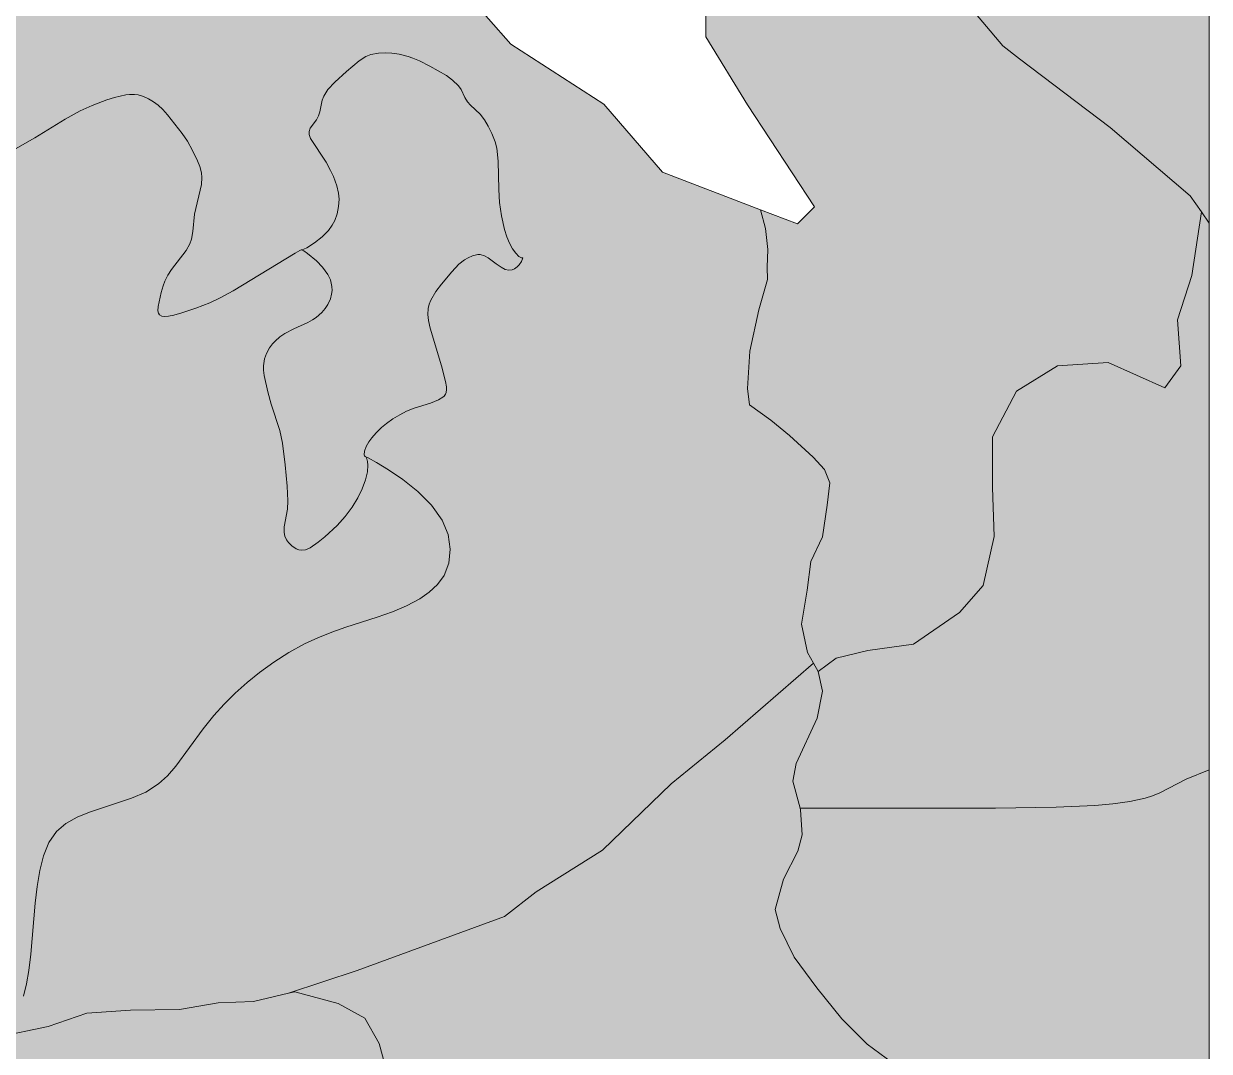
# Model space of a CAD drawing. Header units: metres. Extents: x 541853 to 549675, y 1832829 to 1845715.
# Drawn here: x 548806 to 549675, y 1833244 to 1833997 of the extents above; entities that cross this region are included whole.
import ezdxf

# ---------------------------------------------------------------- set-up
doc = ezdxf.new("R2010")
doc.units = ezdxf.units.M
doc.header["$MEASUREMENT"] = 0
doc.layers.add('1', color=7, linetype='Continuous', lineweight=0)

msp = doc.modelspace()

# ---------------------------------------------------------------- hatches: boundary and pattern name
at = {"layer": '1', "linetype": 'Continuous', "lineweight": 0}
for points in [[(549675.36, 1833851.085), (549669.66, 1833859.215), (549661.35, 1833871.065), (549602.64, 1833921.06), (549536.31, 1833971.625), (549523.92, 1833981.075), (549422.7, 1834101.09), (549395.7, 1834159.275), (549390.21, 1834171.095), (549388.08, 1834180.215), (549387.93, 1834180.77), (549415.29, 1834193.805), (549434.94, 1834196.97), (549460.86, 1834194.645), (549488.76, 1834191.495), (549503.79, 1834185.57), (549526.68, 1834165.755), (549545.79, 1834157.34), (549560.31, 1834156.215), (549556.77, 1834155.09), (549543.36, 1834156.635), (549526.17, 1834165.29), (549540.66, 1834148.76), (549549.75, 1834132.275), (549555.33, 1834118.76), (549567.36, 1834089.975), (549577.38, 1834077.105), (549591.6, 1834066.455), (549609.48, 1834055.865), (549624.27, 1834041.435), (549636.51, 1834035.09), (549652.71, 1834033.86), (549665.58, 1834029.405), (549675.24, 1834018.935), (549675.36, 1834018.545)], [(549388.47, 1833522.36), (549385.14, 1833528.36), (549380.76, 1833536.25), (549376.47, 1833557.055), (549380.61, 1833581.79), (549383.162, 1833603.005), (549391.65, 1833620.925), (549395.13, 1833644.265), (549397.02, 1833660.54), (549393.33, 1833670.44), (549384.99, 1833679.395), (549367.47, 1833695.415), (549353.94, 1833706.575), (549338.31, 1833717.915), (549336.84, 1833729.81), (549338.37, 1833757.11), (549344.97, 1833787.56), (549351.42, 1833809.715), (549351.18, 1833818.805), (549351.69, 1833831.675), (549350.01, 1833847.065), (549346.35, 1833860.895), (549373.47, 1833850.53), (549385.95, 1833862.875), (549336.78, 1833937.695), (549306.09, 1833987.555), (549306.39, 1834037.235), (549306.81, 1834099.335), (549348.27, 1834165.785), (549348.78, 1834166.61), (549359.7, 1834166.34), (549381.78, 1834176.09), (549388.08, 1834180.215), (549390.21, 1834171.095), (549395.7, 1834159.275), (549422.7, 1834101.09), (549523.92, 1833981.075), (549536.31, 1833971.625), (549602.64, 1833921.06), (549661.35, 1833871.065), (549669.66, 1833859.215), (549662.58, 1833812.565), (549652.14, 1833780.105), (549654.45, 1833746.475), (549642.87, 1833730.245), (549601.14, 1833748.8), (549564.03, 1833746.475), (549533.88, 1833727.935), (549516.48, 1833694.305), (549516.48, 1833657.195), (549517.65, 1833621.255), (549509.52, 1833585.315), (549492.12, 1833565.605), (549458.52, 1833542.415), (549424.89, 1833537.78), (549401.7, 1833531.975)], [(548773.44, 1833252.54), (548774.61, 1833252.93), (548781.06, 1833255.705), (548786.46, 1833258.54), (548794.92, 1833264.735), (548798.76, 1833269.085), (548802.84, 1833276.105), (548805.9, 1833284.265), (548808.15, 1833293.355), (548809.83, 1833303.105), (548811.3, 1833315.105), (548814.54, 1833352.485), (548815.92, 1833364.65), (548817.87, 1833376.29), (548820.66, 1833387.105), (548824.59, 1833396.765), (548830.08, 1833404.88), (548836.98, 1833410.79), (548845.2, 1833415.395), (548854.35, 1833419.13), (548885.01, 1833429.285), (548895.48, 1833433.875), (548904.96, 1833439.845), (548911.59, 1833445.875), (548917.62, 1833452.88), (548937.57, 1833480.12), (548945.37, 1833489.915), (548953.02, 1833498.345), (548961.21, 1833506.445), (548969.91, 1833514.2), (548979, 1833521.565), (548989.5, 1833529.215), (549000.45, 1833536.235), (549011.82, 1833542.475), (549021.81, 1833547.065), (549032.01, 1833551.115), (549042.33, 1833554.76), (549065.28, 1833562.17), (549076.35, 1833566.025), (549086.85, 1833570.345), (549096.48, 1833575.505), (549103.38, 1833580.485), (549109.41, 1833586.155), (549114.3, 1833592.68), (549117.84, 1833601.815), (549118.86, 1833612.015), (549117.24, 1833622.695), (549112.89, 1833633.24), (549105, 1833644.31), (549094.98, 1833654.315), (549084.12, 1833663.015), (549073.65, 1833670.215), (549064.71, 1833675.63), (549058.53, 1833678.975), (549056.31, 1833679.935), (549055.92, 1833680.31), (549055.74, 1833681.105), (549055.98, 1833683.88), (549057.18, 1833687.255), (549059.1, 1833690.615), (549061.29, 1833693.63), (549064.53, 1833697.395), (549068.4, 1833701.16), (549072.03, 1833704.175), (549076.74, 1833707.565), (549081.75, 1833710.565), (549086.79, 1833713.085), (549092.43, 1833715.425), (549104.37, 1833719.1), (549110.13, 1833721.44), (549113.25, 1833723.33), (549114.27, 1833724.275), (549115.29, 1833725.685), (549115.8, 1833726.885), (549116.1, 1833729.09), (549116.01, 1833731.085), (549115.35, 1833734.925), (549112.32, 1833746.385), (549104.04, 1833773.925), (549102.81, 1833779.685), (549102.39, 1833784.155), (549102.66, 1833788.505), (549103.35, 1833791.565), (549104.52, 1833794.49), (549108.18, 1833800.805), (549112.32, 1833806.325), (549119.88, 1833815.325), (549125.04, 1833820.965), (549129.18, 1833824.115), (549132, 1833825.645), (549135.24, 1833827.055), (549138.99, 1833827.94), (549140.82, 1833827.925), (549143.88, 1833827.145), (549146.73, 1833825.6), (549152.52, 1833821.115), (549156.12, 1833818.655), (549159.18, 1833817.08), (549161.76, 1833816.51), (549164.25, 1833816.855), (549165.84, 1833817.515), (549167.94, 1833818.97), (549169.41, 1833820.425), (549171.09, 1833822.975), (549172.05, 1833825.69), (549171.12, 1833825.585), (549169.2, 1833826.665), (549166.8, 1833829.095), (549164.49, 1833832.305), (549162.18, 1833836.445), (549160.26, 1833841.11), (549158.58, 1833846.375), (549156.39, 1833856.41), (549155.01, 1833866.28), (549154.47, 1833875.595), (549153.87, 1833896.535), (549152.91, 1833905.97), (549151.71, 1833910.545), (549149.28, 1833916.755), (549146.7, 1833922.245), (549144, 1833926.85), (549140.82, 1833930.87), (549133.71, 1833937.605), (549131.52, 1833940.02), (549129.54, 1833943.185), (549126.72, 1833948.915), (549124.77, 1833951.705), (549120.45, 1833955.89), (549115.98, 1833959.295), (549103.89, 1833966.225), (549096.24, 1833970.02), (549091.35, 1833972.075), (549087.96, 1833973.245), (549081.45, 1833974.835), (549076.08, 1833975.675), (549071.34, 1833976.005), (549066.12, 1833975.765), (549060.57, 1833974.595), (549056.94, 1833973.125), (549052.14, 1833970.17), (549042.66, 1833962.295), (549034.17, 1833954.42), (549029.16, 1833948.915), (549026.04, 1833944.145), (549024.93, 1833941.325), (549023.1, 1833932.715), (549022.17, 1833929.67), (549020.67, 1833926.745), (549016.2, 1833920.595), (549015.36, 1833918.27), (549015.39, 1833916.08), (549016.44, 1833913.215), (549027.72, 1833895.695), (549031.08, 1833889.755), (549033.3, 1833885.165), (549035.73, 1833878.4), (549036.93, 1833872.985), (549037.29, 1833868.665), (549036.93, 1833863.175), (549035.85, 1833857.94), (549034.14, 1833853.05), (549032.28, 1833849.51), (549029.49, 1833845.73), (549024.93, 1833841.11), (549019.32, 1833836.565), (549013.71, 1833832.98), (549011.49, 1833831.885), (549009.81, 1833831.375), (549009.57, 1833831.48), (549008.58, 1833831.09), (549005.01, 1833829.095), (548959.68, 1833801.495), (548950.08, 1833796.275), (548942.61, 1833792.585), (548932.38, 1833788.595), (548922.06, 1833785.265), (548916.18, 1833783.645), (548912.1, 1833782.88), (548909.28, 1833782.685), (548907.24, 1833782.94), (548905.59, 1833783.855), (548904.81, 1833785.055), (548904.45, 1833786.675), (548904.6, 1833790.005), (548906.79, 1833800.16), (548908.23, 1833805.125), (548909.52, 1833808.575), (548911.71, 1833812.91), (548914.41, 1833817.095), (548925.27, 1833831.045), (548927.91, 1833835.935), (548929.08, 1833839.175), (548930.07, 1833844.845), (548931.39, 1833857.52), (548936.31, 1833879.27), (548936.7, 1833884.505), (548936.43, 1833887.865), (548935.23, 1833892.575), (548933.52, 1833896.715), (548929.89, 1833904.215), (548926.14, 1833911.16), (548922.18, 1833916.815), (548911.47, 1833930.495), (548908.08, 1833934.35), (548904.57, 1833937.545), (548901.18, 1833940.095), (548897.58, 1833942.255), (548893.86, 1833943.98), (548889.9, 1833945.06), (548887.35, 1833945.375), (548883.69, 1833945.345), (548881.02, 1833945.045), (548872.65, 1833943.185), (548867.04, 1833941.355), (548856.27, 1833937.395), (548847.54, 1833933.51), (548836.38, 1833927.195), (548814.27, 1833913.56), (548796.72, 1833903.645), (548780.52, 1833895.14), (548760.87, 1833884.355), (548734.41, 1833871.065), (548727.03, 1833866.865), (548720.88, 1833862.44), (548715.45, 1833857.4), (548710.02, 1833850.86), (548695.98, 1833831.135), (548693.79, 1833828.39), (548691.99, 1833826.62), (548690.28, 1833825.375), (548687.16, 1833823.875), (548683.32, 1833822.855), (548679.72, 1833822.585), (548676.03, 1833822.96), (548671.41, 1833824.16), (548666.07, 1833826.47), (548647.56, 1833835.725), (548633.46, 1833840.945), (548627.58, 1833842.475), (548623.71, 1833842.955), (548620.17, 1833843.06), (548606.58, 1833842.205), (548599.89, 1833841.065), (548594.13, 1833839.145), (548591.52, 1833837.765), (548589.21, 1833836.115), (548585.94, 1833832.83), (548583.75, 1833829.455), (548582.19, 1833826.275), (548580.63, 1833822.315), (548579.79, 1833818.865), (548579.67, 1833816.585), (548580.03, 1833814.35), (548580.72, 1833812.565), (548583.27, 1833808.605), (548588.37, 1833802.74), (548591.25, 1833798.765), (548592.51, 1833795.885), (548592.93, 1833792.69), (548592.66, 1833790.17), (548592.15, 1833788.025), (548591.16, 1833785.385), (548589.6, 1833782.34), (548587.29, 1833778.95), (548584.53, 1833775.71), (548579.46, 1833770.835), (548574.75, 1833767.415), (548569.89, 1833764.64), (548561.67, 1833760.35), (548556.81, 1833758.58), (548553.36, 1833758.235), (548549.4, 1833759.12), (548546.13, 1833760.575), (548541.9, 1833763.59), (548538.81, 1833764.895), (548540.64, 1833770.76), (548540.76, 1833783.12), (548537.19, 1833794.775), (548530.95, 1833803.385), (548525.67, 1833808.995), (548515.98, 1833816.06), (548500.98, 1833819.195), (548486.07, 1833816.255), (548477.49, 1833817.89), (548476.8, 1833823.365), (548480.79, 1833834.075), (548486.91, 1833850.095), (548499.18, 1833879.375), (548509.95, 1833906.015), (548532.27, 1833946.245), (548540.4, 1833974.07), (548540.52, 1834003.995), (548543.76, 1834031.895), (548547.66, 1834045.035), (548561.22, 1834062.915), (548577.18, 1834077.3), (548589.36, 1834091.745), (548600.49, 1834091.415), (548605.11, 1834091.28), (548607.03, 1834089.915), (548614.65, 1834082.115), (548620.11, 1834077.315), (548631, 1834069.32), (548642.43, 1834061.37), (548652.51, 1834053.585), (548661.9, 1834044.93), (548666.04, 1834040.4), (548669.22, 1834036.515), (548673.18, 1834030.77), (548676.6, 1834024.71), (548679.78, 1834017.915), (548681.82, 1834012.26), (548683.08, 1834007.235), (548684.88, 1833996.93), (548687.4, 1833985.635), (548687.79, 1833980.94), (548687.76, 1833973.83), (548688.03, 1833972.165), (548688.54, 1833970.785), (548688.96, 1833970.2), (548690.85, 1833968.91), (548691.9, 1833968.55), (548694.69, 1833968.085), (548699.07, 1833967.935), (548701.47, 1833968.085), (548705.79, 1833968.985), (548707.98, 1833969.765), (548712.66, 1833972.285), (548716.11, 1833975.21), (548719.08, 1833978.885), (548722.05, 1833984.12), (548724.12, 1833989.37), (548726.16, 1833996.165), (548727.51, 1834002.075), (548728.08, 1834006.335), (548728.35, 1834010.595), (548728.17, 1834015.425), (548727.84, 1834017.795), (548726.61, 1834023.015), (548722.44, 1834035.39), (548721.21, 1834039.935), (548720.37, 1834044.495), (548720.13, 1834047.405), (548720.46, 1834053.795), (548721.39, 1834058.31), (548723.46, 1834064.43), (548726.34, 1834070.445), (548731.14, 1834078.575), (548755.38, 1834075.845), (548816.28, 1834071.795), (548851.53, 1834068.45), (548865, 1834063.95), (548875.11, 1834056.645), (548904.81, 1834045.77), (548913.39, 1834048.56), (548923.77, 1834057.905), (548928.78, 1834063.395), (548946.12, 1834082.37), (548958.57, 1834094.88), (548967.18, 1834101.105), (548979.12, 1834105.845), (548995.5, 1834108.56), (549026.01, 1834107.87), (549027.81, 1834107.825), (549060.18, 1834099.065), (549085.59, 1834094.235), (549106.92, 1834085.115), (549107.1, 1834085.025), (549101.88, 1834081.935), (549114.03, 1834038.405), (549130.53, 1834019.565), (549163.32, 1833982.215), (549231.3, 1833938.34), (549274.41, 1833888.375), (549346.35, 1833860.895), (549350.01, 1833847.065), (549351.69, 1833831.675), (549351.18, 1833818.805), (549351.42, 1833809.715), (549344.97, 1833787.56), (549338.37, 1833757.11), (549336.84, 1833729.81), (549338.31, 1833717.915), (549353.94, 1833706.575), (549367.47, 1833695.415), (549384.99, 1833679.395), (549393.33, 1833670.44), (549397.02, 1833660.54), (549395.13, 1833644.265), (549391.65, 1833620.925), (549383.162, 1833603.005), (549380.61, 1833581.79), (549376.47, 1833557.055), (549380.76, 1833536.25), (549385.14, 1833528.36), (549320.49, 1833472.215), (549280.89, 1833439.815), (549230.52, 1833391.2), (549181.92, 1833360.585), (549158.52, 1833342.585), (549050.55, 1833302.985), (549000.24, 1833286.425), (548974.56, 1833280.395), (548948.55, 1833279.195), (548920.32, 1833274.35), (548884.41, 1833274.035), (548852.37, 1833271.77), (548823.96, 1833261.87), (548786.25, 1833254.19)], [(549009.48, 1833611.22), (549007.83, 1833611.535), (549005.91, 1833612.315), (549002.67, 1833614.505), (549000.33, 1833616.755), (548998.86, 1833618.795), (548997.63, 1833621.45), (548996.91, 1833624.285), (548996.97, 1833628.425), (548999.43, 1833641.25), (548999.7, 1833647.325), (548999.22, 1833658.17), (548997.87, 1833673.785), (548995.71, 1833689.595), (548993.79, 1833699.045), (548987.61, 1833718.23), (548985.09, 1833727.335), (548982.39, 1833739.35), (548981.91, 1833743.145), (548981.85, 1833746.34), (548982.66, 1833751.515), (548984.1, 1833755.415), (548986.35, 1833759.555), (548988.57, 1833762.495), (548990.34, 1833764.415), (548993.97, 1833767.595), (548997.54, 1833769.995), (549004.23, 1833773.58), (549014.49, 1833778.185), (549017.82, 1833780.03), (549020.61, 1833781.965), (549024.54, 1833785.415), (549027.21, 1833788.505), (549029.13, 1833791.4), (549031.02, 1833795.57), (549031.83, 1833798.885), (549032.13, 1833801.675), (549032.01, 1833804.48), (549030.96, 1833809.355), (549029.01, 1833813.45), (549025.14, 1833818.7), (549020.64, 1833823.395), (549014.04, 1833828.87), (549011.46, 1833830.61), (549009.81, 1833831.375), (549011.49, 1833831.885), (549013.71, 1833832.98), (549019.32, 1833836.565), (549024.93, 1833841.11), (549029.49, 1833845.73), (549032.28, 1833849.51), (549034.14, 1833853.05), (549035.85, 1833857.94), (549036.93, 1833863.175), (549037.29, 1833868.665), (549036.93, 1833872.985), (549035.73, 1833878.4), (549033.3, 1833885.165), (549031.08, 1833889.755), (549027.72, 1833895.695), (549016.44, 1833913.215), (549015.39, 1833916.08), (549015.36, 1833918.27), (549016.2, 1833920.595), (549020.67, 1833926.745), (549022.17, 1833929.67), (549023.1, 1833932.715), (549024.93, 1833941.325), (549026.04, 1833944.145), (549029.16, 1833948.915), (549034.17, 1833954.42), (549042.66, 1833962.295), (549052.14, 1833970.17), (549056.94, 1833973.125), (549060.57, 1833974.595), (549066.12, 1833975.765), (549071.34, 1833976.005), (549076.08, 1833975.675), (549081.45, 1833974.835), (549087.96, 1833973.245), (549091.35, 1833972.075), (549096.24, 1833970.02), (549103.89, 1833966.225), (549115.98, 1833959.295), (549120.45, 1833955.89), (549124.77, 1833951.705), (549126.72, 1833948.915), (549129.54, 1833943.185), (549131.52, 1833940.02), (549133.71, 1833937.605), (549140.82, 1833930.87), (549144, 1833926.85), (549146.7, 1833922.245), (549149.28, 1833916.755), (549151.71, 1833910.545), (549152.91, 1833905.97), (549153.87, 1833896.535), (549154.47, 1833875.595), (549155.01, 1833866.28), (549156.39, 1833856.41), (549158.58, 1833846.375), (549160.26, 1833841.11), (549162.18, 1833836.445), (549164.49, 1833832.305), (549166.8, 1833829.095), (549169.2, 1833826.665), (549171.12, 1833825.585), (549172.05, 1833825.69), (549171.09, 1833822.975), (549169.41, 1833820.425), (549167.94, 1833818.97), (549165.84, 1833817.515), (549164.25, 1833816.855), (549161.76, 1833816.51), (549159.18, 1833817.08), (549156.12, 1833818.655), (549152.52, 1833821.115), (549146.73, 1833825.6), (549143.88, 1833827.145), (549140.82, 1833827.925), (549138.99, 1833827.94), (549135.24, 1833827.055), (549132, 1833825.645), (549129.18, 1833824.115), (549125.04, 1833820.965), (549119.88, 1833815.325), (549112.32, 1833806.325), (549108.18, 1833800.805), (549104.52, 1833794.49), (549103.35, 1833791.565), (549102.66, 1833788.505), (549102.39, 1833784.155), (549102.81, 1833779.685), (549104.04, 1833773.925), (549112.32, 1833746.385), (549115.35, 1833734.925), (549116.01, 1833731.085), (549116.1, 1833729.09), (549115.8, 1833726.885), (549115.29, 1833725.685), (549114.27, 1833724.275), (549113.25, 1833723.33), (549110.13, 1833721.44), (549104.37, 1833719.1), (549092.43, 1833715.425), (549086.79, 1833713.085), (549081.75, 1833710.565), (549076.74, 1833707.565), (549072.03, 1833704.175), (549068.4, 1833701.16), (549064.53, 1833697.395), (549061.29, 1833693.63), (549059.1, 1833690.615), (549057.18, 1833687.255), (549055.98, 1833683.88), (549055.74, 1833681.105), (549055.92, 1833680.31), (549056.31, 1833679.935), (549056.97, 1833679.65), (549057.69, 1833678.225), (549058.2, 1833676.185), (549058.44, 1833673.47), (549058.08, 1833668.595), (549056.64, 1833662.775), (549054.24, 1833656.325), (549050.94, 1833649.59), (549046.92, 1833642.885), (549041.88, 1833635.985), (549035.91, 1833629.43), (549026.91, 1833621.105), (549021.99, 1833617.01), (549016.11, 1833612.975), (549012.57, 1833611.505)], [(548598.75, 1833217.71), (548597.7, 1833218.385), (548585.73, 1833226.035), (548584.71, 1833227.445), (548569.95, 1833247.605), (548547.36, 1833275.07), (548531.28, 1833304.785), (548508.36, 1833338.385), (548480.4, 1833366.72), (548470.47, 1833404.265), (548473.26, 1833429.015), (548473.89, 1833430.365), (548490.27, 1833465.135), (548509.56, 1833497.865), (548525.94, 1833517.335), (548535.3, 1833535.62), (548537.37, 1833560.355), (548566.08, 1833630.495), (548573.91, 1833652.245), (548577.48, 1833666.105), (548575.65, 1833674.565), (548570.76, 1833682.05), (548562.63, 1833686.28), (548554.32, 1833686.34), (548541.24, 1833674.415), (548530.29, 1833668.895), (548530.26, 1833668.895), (548519.97, 1833666.72), (548513.55, 1833666.87), (548504.1, 1833671.445), (548499.39, 1833681.405), (548498.76, 1833690.075), (548501.85, 1833698.655), (548506.38, 1833703.725), (548512.38, 1833712.725), (548520.96, 1833725.475), (548530.92, 1833743.865), (548534.67, 1833752.955), (548537.37, 1833760.275), (548538.81, 1833764.895), (548541.9, 1833763.59), (548546.13, 1833760.575), (548549.4, 1833759.12), (548553.36, 1833758.235), (548556.81, 1833758.58), (548561.67, 1833760.35), (548569.89, 1833764.64), (548574.75, 1833767.415), (548579.46, 1833770.835), (548584.53, 1833775.71), (548587.29, 1833778.95), (548589.6, 1833782.34), (548591.16, 1833785.385), (548592.15, 1833788.025), (548592.66, 1833790.17), (548592.93, 1833792.69), (548592.51, 1833795.885), (548591.25, 1833798.765), (548588.37, 1833802.74), (548583.27, 1833808.605), (548580.72, 1833812.565), (548580.03, 1833814.35), (548579.67, 1833816.585), (548579.79, 1833818.865), (548580.63, 1833822.315), (548582.19, 1833826.275), (548583.75, 1833829.455), (548585.94, 1833832.83), (548589.21, 1833836.115), (548591.52, 1833837.765), (548594.13, 1833839.145), (548599.89, 1833841.065), (548606.58, 1833842.205), (548620.17, 1833843.06), (548623.71, 1833842.955), (548627.58, 1833842.475), (548633.46, 1833840.945), (548647.56, 1833835.725), (548666.07, 1833826.47), (548671.41, 1833824.16), (548676.03, 1833822.96), (548679.72, 1833822.585), (548683.32, 1833822.855), (548687.16, 1833823.875), (548690.28, 1833825.375), (548691.99, 1833826.62), (548693.79, 1833828.39), (548695.98, 1833831.135), (548710.02, 1833850.86), (548715.45, 1833857.4), (548720.88, 1833862.44), (548727.03, 1833866.865), (548734.41, 1833871.065), (548760.87, 1833884.355), (548780.52, 1833895.14), (548796.72, 1833903.645), (548814.27, 1833913.56), (548836.38, 1833927.195), (548847.54, 1833933.51), (548856.27, 1833937.395), (548867.04, 1833941.355), (548872.65, 1833943.185), (548881.02, 1833945.045), (548883.69, 1833945.345), (548887.35, 1833945.375), (548889.9, 1833945.06), (548893.86, 1833943.98), (548897.58, 1833942.255), (548901.18, 1833940.095), (548904.57, 1833937.545), (548908.08, 1833934.35), (548911.47, 1833930.495), (548922.18, 1833916.815), (548926.14, 1833911.16), (548929.89, 1833904.215), (548933.52, 1833896.715), (548935.23, 1833892.575), (548936.43, 1833887.865), (548936.7, 1833884.505), (548936.31, 1833879.27), (548931.39, 1833857.52), (548930.07, 1833844.845), (548929.08, 1833839.175), (548927.91, 1833835.935), (548925.27, 1833831.045), (548914.41, 1833817.095), (548911.71, 1833812.91), (548909.52, 1833808.575), (548908.23, 1833805.125), (548906.79, 1833800.16), (548904.6, 1833790.005), (548904.45, 1833786.675), (548904.81, 1833785.055), (548905.59, 1833783.855), (548907.24, 1833782.94), (548909.28, 1833782.685), (548912.1, 1833782.88), (548916.18, 1833783.645), (548922.06, 1833785.265), (548932.38, 1833788.595), (548942.61, 1833792.585), (548950.08, 1833796.275), (548959.68, 1833801.495), (549005.01, 1833829.095), (549008.58, 1833831.09), (549009.57, 1833831.48), (549009.81, 1833831.375), (549011.46, 1833830.61), (549014.04, 1833828.87), (549020.64, 1833823.395), (549025.14, 1833818.7), (549029.01, 1833813.45), (549030.96, 1833809.355), (549032.01, 1833804.48), (549032.13, 1833801.675), (549031.83, 1833798.885), (549031.02, 1833795.57), (549029.13, 1833791.4), (549027.21, 1833788.505), (549024.54, 1833785.415), (549020.61, 1833781.965), (549017.82, 1833780.03), (549014.49, 1833778.185), (549004.23, 1833773.58), (548997.54, 1833769.995), (548993.97, 1833767.595), (548990.34, 1833764.415), (548988.57, 1833762.495), (548986.35, 1833759.555), (548984.1, 1833755.415), (548982.66, 1833751.515), (548981.85, 1833746.34), (548981.91, 1833743.145), (548982.39, 1833739.35), (548985.09, 1833727.335), (548987.61, 1833718.23), (548993.79, 1833699.045), (548995.71, 1833689.595), (548997.87, 1833673.785), (548999.22, 1833658.17), (548999.7, 1833647.325), (548999.43, 1833641.25), (548996.97, 1833628.425), (548996.91, 1833624.285), (548997.63, 1833621.45), (548998.86, 1833618.795), (549000.33, 1833616.755), (549002.67, 1833614.505), (549005.91, 1833612.315), (549007.83, 1833611.535), (549009.48, 1833611.22), (549012.57, 1833611.505), (549016.11, 1833612.975), (549021.99, 1833617.01), (549026.91, 1833621.105), (549035.91, 1833629.43), (549041.88, 1833635.985), (549046.92, 1833642.885), (549050.94, 1833649.59), (549054.24, 1833656.325), (549056.64, 1833662.775), (549058.08, 1833668.595), (549058.44, 1833673.47), (549058.2, 1833676.185), (549057.69, 1833678.225), (549056.97, 1833679.65), (549058.53, 1833678.975), (549064.71, 1833675.63), (549073.65, 1833670.215), (549084.12, 1833663.015), (549094.98, 1833654.315), (549105, 1833644.31), (549112.89, 1833633.24), (549117.24, 1833622.695), (549118.86, 1833612.015), (549117.84, 1833601.815), (549114.3, 1833592.68), (549109.41, 1833586.155), (549103.38, 1833580.485), (549096.48, 1833575.505), (549086.85, 1833570.345), (549076.35, 1833566.025), (549065.28, 1833562.17), (549042.33, 1833554.76), (549032.01, 1833551.115), (549021.81, 1833547.065), (549011.82, 1833542.475), (549000.45, 1833536.235), (548989.5, 1833529.215), (548979, 1833521.565), (548969.91, 1833514.2), (548961.21, 1833506.445), (548953.02, 1833498.345), (548945.37, 1833489.915), (548937.57, 1833480.12), (548917.62, 1833452.88), (548911.59, 1833445.875), (548904.96, 1833439.845), (548895.48, 1833433.875), (548885.01, 1833429.285), (548854.35, 1833419.13), (548845.2, 1833415.395), (548836.98, 1833410.79), (548830.08, 1833404.88), (548824.59, 1833396.765), (548820.66, 1833387.105), (548817.87, 1833376.29), (548815.92, 1833364.65), (548814.54, 1833352.485), (548811.3, 1833315.105), (548809.83, 1833303.105), (548808.15, 1833293.355), (548805.9, 1833284.265), (548802.84, 1833276.105), (548798.76, 1833269.085), (548794.92, 1833264.735), (548786.46, 1833258.54), (548781.06, 1833255.705), (548774.61, 1833252.93), (548773.44, 1833252.54), (548786.25, 1833254.19), (548736.21, 1833247.74), (548700.24, 1833245.895), (548674.74, 1833249.03), (548658.69, 1833247.575), (548635.86, 1833229.395), (548615.94, 1833220.29), (548598.78, 1833217.71)], [(549375.3, 1833421.935), (549370.08, 1833441.885), (549372.45, 1833454.785), (549387.81, 1833488.025), (549391.74, 1833507.81), (549388.47, 1833522.36), (549401.7, 1833531.975), (549424.89, 1833537.78), (549458.52, 1833542.415), (549492.12, 1833565.605), (549509.52, 1833585.315), (549517.65, 1833621.255), (549516.48, 1833657.195), (549516.48, 1833694.305), (549533.88, 1833727.935), (549564.03, 1833746.475), (549601.14, 1833748.8), (549642.87, 1833730.245), (549654.45, 1833746.475), (549652.14, 1833780.105), (549662.58, 1833812.565), (549669.66, 1833859.215), (549675.36, 1833851.085), (549675.36, 1833450.045), (549658.5, 1833443.28), (549639.06, 1833433.365), (549633.63, 1833431.13), (549628.35, 1833429.45), (549617.04, 1833426.975), (549604.62, 1833425.25), (549591.36, 1833424.065), (549563.1, 1833422.745), (549518.55, 1833422.115)], [(549585.36, 1833228.42), (549558.21, 1833234.495), (549538.5, 1833234.915), (549515.01, 1833232.335), (549483.48, 1833229.56), (549459.39, 1833230.925), (549442.98, 1833235.335), (549424.41, 1833249.045), (549406.05, 1833267.54), (549387.63, 1833290.31), (549370.95, 1833312.765), (549360.75, 1833333.75), (549356.97, 1833347.655), (549363.06, 1833370.095), (549373.65, 1833390.435), (549376.92, 1833402.435), (549375.57, 1833420.87), (549375.3, 1833421.935), (549518.55, 1833422.115), (549563.1, 1833422.745), (549591.36, 1833424.065), (549604.62, 1833425.25), (549617.04, 1833426.975), (549628.35, 1833429.45), (549633.63, 1833431.13), (549639.06, 1833433.365), (549658.5, 1833443.28), (549675.36, 1833450.045), (549675.36, 1833231.465), (549650.85, 1833235.02), (549643.32, 1833234.135), (549639.36, 1833233.685), (549616.98, 1833229.305)]]:
    msp.add_hatch(color=53, dxfattribs=at).paths.add_polyline_path(points)
h = msp.add_hatch(dxfattribs=at)
h.set_pattern_fill('CROSS', color=9, scale=10, style=0)
h.paths.add_polyline_path([(549301.86, 1832966.22), (549237.39, 1832984.055), (549155.73, 1833011.835), (549126.33, 1833052.32), (549084.81, 1833144.405), (549077.73, 1833185.7), (549073.92, 1833222.345), (549066.81, 1833249.435), (549056.16, 1833268.08), (549036.57, 1833278.925), (549004.8, 1833287.49), (549000.24, 1833286.425), (549050.55, 1833302.985), (549158.52, 1833342.585), (549181.92, 1833360.585), (549230.52, 1833391.2), (549280.89, 1833439.815), (549320.49, 1833472.215), (549385.14, 1833528.36), (549388.47, 1833522.36), (549391.74, 1833507.81), (549387.81, 1833488.025), (549372.45, 1833454.785), (549370.08, 1833441.885), (549375.3, 1833421.935), (549375.57, 1833420.87), (549376.92, 1833402.435), (549373.65, 1833390.435), (549363.06, 1833370.095), (549356.97, 1833347.655), (549360.75, 1833333.75), (549370.95, 1833312.765), (549387.63, 1833290.31), (549406.05, 1833267.54), (549424.41, 1833249.045), (549442.98, 1833235.335), (549459.39, 1833230.925), (549483.48, 1833229.56), (549515.01, 1833232.335), (549538.5, 1833234.915), (549558.21, 1833234.495), (549585.36, 1833228.42), (549616.98, 1833229.305), (549639.36, 1833233.685), (549643.32, 1833234.135), (549639.33, 1833230.145), (549631.38, 1833222.675), (549613.11, 1833206.535), (549601.68, 1833196.965), (549590.04, 1833187.665), (549572.28, 1833174.33), (549542.31, 1833152.415), (549531.69, 1833144.9), (549512.22, 1833131.91), (549486.93, 1833116.265), (549465.9, 1833104.01), (549447.24, 1833094.05), (549437.49, 1833089.25), (549427.65, 1833084.675), (549394.08, 1833069.96), (549382.23, 1833064.32), (549371.91, 1833058.8), (549361.95, 1833052.77), (549350.94, 1833045.045), (549340.71, 1833036.555), (549333.69, 1833029.745), (549327.21, 1833022.515), (549321.33, 1833014.895), (549316.5, 1833007.575), (549312.27, 1832999.955), (549308.79, 1832992.395), (549305.91, 1832984.64), (549303.15, 1832974.29)])
h = msp.add_hatch(dxfattribs=at)
h.set_pattern_fill('CROSS', color=9, scale=10, style=0)
h.paths.add_polyline_path([(548535.96, 1832829.18), (548538.69, 1832840.895), (548539.35, 1832852.46), (548537.46, 1832863.485), (548533.41, 1832873.835), (548527.56, 1832883.255), (548520.06, 1832891.37), (548510.97, 1832897.745), (548501.01, 1832901.87), (548490.03, 1832904.615), (548478.39, 1832906.565), (548454.27, 1832909.925), (548442.36, 1832912.265), (548430.87, 1832915.685), (548419.41, 1832920.935), (548408.85, 1832927.61), (548399.37, 1832935.47), (548391.15, 1832944.335), (548384.55, 1832954.085), (548381.28, 1832961.825), (548390.25, 1832979.345), (548417.79, 1833018.825), (548421, 1833023.415), (548459.01, 1833063.555), (548494.77, 1833101.895), (548522.04, 1833129.72), (548529.15, 1833134.505), (548531.94, 1833135.855), (548545.26, 1833146.25), (548549.76, 1833152.07), (548553.27, 1833157.305), (548562.27, 1833176.655), (548577.81, 1833207.165), (548578.41, 1833208.29), (548582.16, 1833216.405), (548583.27, 1833220.335), (548584.11, 1833223.755), (548584.71, 1833227.445), (548585.73, 1833226.035), (548597.7, 1833218.385), (548598.75, 1833217.71), (548598.78, 1833217.71), (548615.94, 1833220.29), (548635.86, 1833229.395), (548658.69, 1833247.575), (548674.74, 1833249.03), (548700.24, 1833245.895), (548736.21, 1833247.74), (548786.25, 1833254.19), (548823.96, 1833261.87), (548852.37, 1833271.77), (548884.41, 1833274.035), (548920.32, 1833274.35), (548948.55, 1833279.195), (548974.56, 1833280.395), (549000.24, 1833286.425), (549004.8, 1833287.49), (549036.57, 1833278.925), (549056.16, 1833268.08), (549066.81, 1833249.435), (549073.92, 1833222.345), (549077.73, 1833185.7), (549084.81, 1833144.405), (549126.33, 1833052.32), (549155.73, 1833011.835), (549237.39, 1832984.055), (549301.86, 1832966.22), (549301.5, 1832964.045), (549300.96, 1832953.275), (549301.59, 1832942.49), (549303.66, 1832930.775), (549306.81, 1832919.135), (549314.4, 1832895.81), (549317.97, 1832884.035), (549320.85, 1832872.11), (549322.74, 1832859.045), (549323.46, 1832845.83), (549323.1, 1832832.615), (549322.71, 1832829.18)])

# ---------------------------------------------------------------- linework, layer by layer
at = {"layer": '1', "color": 7, "linetype": 'Continuous', "lineweight": 0, "flags": 128}
for points in [[(549422.7, 1834101.09), (549523.92, 1833981.075), (549536.31, 1833971.625), (549602.64, 1833921.06), (549661.35, 1833871.065), (549669.66, 1833859.215), (549662.58, 1833812.565), (549652.14, 1833780.105), (549654.45, 1833746.475), (549642.87, 1833730.245), (549601.14, 1833748.8), (549564.03, 1833746.475), (549533.88, 1833727.935), (549516.48, 1833694.305), (549516.48, 1833657.195), (549517.65, 1833621.255), (549509.52, 1833585.315), (549492.12, 1833565.605), (549458.52, 1833542.415), (549424.89, 1833537.78), (549401.7, 1833531.975), (549388.47, 1833522.36), (549385.14, 1833528.36), (549380.76, 1833536.25), (549376.47, 1833557.055), (549380.61, 1833581.79), (549383.16, 1833602.985), (549383.16, 1833603), (549391.65, 1833620.925), (549395.13, 1833644.265), (549397.02, 1833660.54), (549393.33, 1833670.44), (549384.99, 1833679.395), (549367.47, 1833695.415), (549353.94, 1833706.575), (549338.31, 1833717.915), (549336.84, 1833729.81), (549338.37, 1833757.11), (549344.97, 1833787.56), (549351.42, 1833809.715), (549351.18, 1833818.805), (549351.69, 1833831.675), (549350.01, 1833847.065), (549346.35, 1833860.895), (549373.47, 1833850.53), (549385.95, 1833862.875), (549336.78, 1833937.695), (549306.09, 1833987.555), (549306.39, 1834037.235)], [(549675.36, 1834018.545), (549675.36, 1833851.085), (549669.66, 1833859.215), (549661.35, 1833871.065), (549602.64, 1833921.06), (549536.31, 1833971.625), (549523.92, 1833981.075), (549422.7, 1834101.09)], [(549130.53, 1834019.565), (549163.32, 1833982.215), (549231.3, 1833938.34), (549274.41, 1833888.375), (549346.35, 1833860.895), (549350.01, 1833847.065), (549351.69, 1833831.675), (549351.18, 1833818.805), (549351.42, 1833809.715), (549344.97, 1833787.56), (549338.37, 1833757.11), (549336.84, 1833729.81), (549338.31, 1833717.915), (549353.94, 1833706.575), (549367.47, 1833695.415), (549384.99, 1833679.395), (549393.33, 1833670.44), (549397.02, 1833660.54), (549395.13, 1833644.265), (549391.65, 1833620.925), (549383.16, 1833603), (549383.16, 1833602.985), (549380.61, 1833581.79), (549376.47, 1833557.055), (549380.76, 1833536.25), (549385.14, 1833528.36), (549320.49, 1833472.215), (549280.89, 1833439.815), (549230.52, 1833391.2), (549181.92, 1833360.585), (549158.52, 1833342.585), (549050.55, 1833302.985), (549000.24, 1833286.425), (548974.56, 1833280.395), (548948.55, 1833279.195), (548920.32, 1833274.35), (548884.41, 1833274.035), (548852.37, 1833271.77), (548823.96, 1833261.87), (548786.25, 1833254.19)], [(548805.9, 1833284.265), (548808.15, 1833293.355), (548809.83, 1833303.105), (548811.3, 1833315.105), (548814.54, 1833352.485), (548815.92, 1833364.65), (548817.87, 1833376.29), (548820.66, 1833387.105), (548824.59, 1833396.765), (548830.08, 1833404.88), (548836.98, 1833410.79), (548845.2, 1833415.395), (548854.35, 1833419.13), (548885.01, 1833429.285), (548895.48, 1833433.875), (548904.96, 1833439.845), (548911.59, 1833445.875), (548917.62, 1833452.88), (548937.57, 1833480.12), (548945.37, 1833489.915), (548953.02, 1833498.345), (548961.21, 1833506.445), (548969.91, 1833514.2), (548979, 1833521.565), (548989.5, 1833529.215), (549000.45, 1833536.235), (549011.82, 1833542.475), (549021.81, 1833547.065), (549032.01, 1833551.115), (549042.33, 1833554.76), (549065.28, 1833562.17), (549076.35, 1833566.025), (549086.85, 1833570.345), (549096.48, 1833575.505), (549103.38, 1833580.485), (549109.41, 1833586.155), (549114.3, 1833592.68), (549117.84, 1833601.815), (549118.86, 1833612.015), (549117.24, 1833622.695), (549112.89, 1833633.24), (549105, 1833644.31), (549094.98, 1833654.315), (549084.12, 1833663.015), (549073.65, 1833670.215), (549064.71, 1833675.63), (549058.53, 1833678.975), (549056.31, 1833679.935), (549055.92, 1833680.31), (549055.74, 1833681.105), (549055.98, 1833683.88), (549057.18, 1833687.255), (549059.1, 1833690.615), (549061.29, 1833693.63), (549064.53, 1833697.395), (549068.4, 1833701.16), (549072.03, 1833704.175), (549076.74, 1833707.565), (549081.75, 1833710.565), (549086.79, 1833713.085), (549092.43, 1833715.425), (549104.37, 1833719.1), (549110.13, 1833721.44), (549113.25, 1833723.33), (549114.27, 1833724.275), (549115.29, 1833725.685), (549115.8, 1833726.885), (549116.1, 1833729.09), (549116.01, 1833731.085), (549115.35, 1833734.925), (549112.32, 1833746.385), (549104.04, 1833773.925), (549102.81, 1833779.685), (549102.39, 1833784.155), (549102.66, 1833788.505), (549103.35, 1833791.565), (549104.52, 1833794.49), (549108.18, 1833800.805), (549112.32, 1833806.325), (549119.88, 1833815.325), (549125.04, 1833820.965), (549129.18, 1833824.115), (549132, 1833825.645), (549135.24, 1833827.055), (549138.99, 1833827.94), (549140.82, 1833827.925), (549143.88, 1833827.145), (549146.73, 1833825.6), (549152.52, 1833821.115), (549156.12, 1833818.655), (549159.18, 1833817.08), (549161.76, 1833816.51), (549164.25, 1833816.855), (549165.84, 1833817.515), (549167.94, 1833818.97), (549169.41, 1833820.425), (549171.09, 1833822.975), (549172.05, 1833825.69), (549171.12, 1833825.585), (549169.2, 1833826.665), (549166.8, 1833829.095), (549164.49, 1833832.305), (549162.18, 1833836.445), (549160.26, 1833841.11), (549158.58, 1833846.375), (549156.39, 1833856.41), (549155.01, 1833866.28), (549154.47, 1833875.595), (549153.87, 1833896.535), (549152.91, 1833905.97), (549151.71, 1833910.545), (549149.28, 1833916.755), (549146.7, 1833922.245), (549144, 1833926.85), (549140.82, 1833930.87), (549133.71, 1833937.605), (549131.52, 1833940.02), (549129.54, 1833943.185), (549126.72, 1833948.915), (549124.77, 1833951.705), (549120.45, 1833955.89), (549115.98, 1833959.295), (549103.89, 1833966.225), (549096.24, 1833970.02), (549091.35, 1833972.075), (549087.96, 1833973.245), (549081.45, 1833974.835), (549076.08, 1833975.675), (549071.34, 1833976.005), (549066.12, 1833975.765), (549060.57, 1833974.595), (549056.94, 1833973.125), (549052.14, 1833970.17), (549042.66, 1833962.295), (549034.17, 1833954.42), (549029.16, 1833948.915), (549026.04, 1833944.145), (549024.93, 1833941.325), (549023.1, 1833932.715), (549022.17, 1833929.67), (549020.67, 1833926.745), (549016.2, 1833920.595), (549015.36, 1833918.27), (549015.39, 1833916.08), (549016.44, 1833913.215), (549027.72, 1833895.695), (549031.08, 1833889.755), (549033.3, 1833885.165), (549035.73, 1833878.4), (549036.93, 1833872.985), (549037.29, 1833868.665), (549036.93, 1833863.175), (549035.85, 1833857.94), (549034.14, 1833853.05), (549032.28, 1833849.51), (549029.49, 1833845.73), (549024.93, 1833841.11), (549019.32, 1833836.565), (549013.71, 1833832.98), (549011.49, 1833831.885), (549009.81, 1833831.375), (549009.57, 1833831.48), (549008.58, 1833831.09), (549005.01, 1833829.095), (548959.68, 1833801.495), (548950.08, 1833796.275), (548942.61, 1833792.585), (548932.38, 1833788.595), (548922.06, 1833785.265), (548916.18, 1833783.645), (548912.1, 1833782.88), (548909.28, 1833782.685), (548907.24, 1833782.94), (548905.59, 1833783.855), (548904.81, 1833785.055), (548904.45, 1833786.675), (548904.6, 1833790.005), (548906.79, 1833800.16), (548908.23, 1833805.125), (548909.52, 1833808.575), (548911.71, 1833812.91), (548914.41, 1833817.095), (548925.27, 1833831.045), (548927.91, 1833835.935), (548929.08, 1833839.175), (548930.07, 1833844.845), (548931.39, 1833857.52), (548936.31, 1833879.27), (548936.7, 1833884.505), (548936.43, 1833887.865), (548935.23, 1833892.575), (548933.52, 1833896.715), (548929.89, 1833904.215), (548926.14, 1833911.16), (548922.18, 1833916.815), (548911.47, 1833930.495), (548908.08, 1833934.35), (548904.57, 1833937.545), (548901.18, 1833940.095), (548897.58, 1833942.255), (548893.86, 1833943.98), (548889.9, 1833945.06), (548887.35, 1833945.375), (548883.69, 1833945.345), (548881.02, 1833945.045), (548872.65, 1833943.185), (548867.04, 1833941.355), (548856.27, 1833937.395), (548847.54, 1833933.51), (548836.38, 1833927.195), (548814.27, 1833913.56), (548796.72, 1833903.645)], [(548796.72, 1833903.645), (548814.27, 1833913.56), (548836.38, 1833927.195), (548847.54, 1833933.51), (548856.27, 1833937.395), (548867.04, 1833941.355), (548872.65, 1833943.185), (548881.02, 1833945.045), (548883.69, 1833945.345), (548887.35, 1833945.375), (548889.9, 1833945.06), (548893.86, 1833943.98), (548897.58, 1833942.255), (548901.18, 1833940.095), (548904.57, 1833937.545), (548908.08, 1833934.35), (548911.47, 1833930.495), (548922.18, 1833916.815), (548926.14, 1833911.16), (548929.89, 1833904.215), (548933.52, 1833896.715), (548935.23, 1833892.575), (548936.43, 1833887.865), (548936.7, 1833884.505), (548936.31, 1833879.27), (548931.39, 1833857.52), (548930.07, 1833844.845), (548929.08, 1833839.175), (548927.91, 1833835.935), (548925.27, 1833831.045), (548914.41, 1833817.095), (548911.71, 1833812.91), (548909.52, 1833808.575), (548908.23, 1833805.125), (548906.79, 1833800.16), (548904.6, 1833790.005), (548904.45, 1833786.675), (548904.81, 1833785.055), (548905.59, 1833783.855), (548907.24, 1833782.94), (548909.28, 1833782.685), (548912.1, 1833782.88), (548916.18, 1833783.645), (548922.06, 1833785.265), (548932.38, 1833788.595), (548942.61, 1833792.585), (548950.08, 1833796.275), (548959.68, 1833801.495), (549005.01, 1833829.095), (549008.58, 1833831.09), (549009.57, 1833831.48), (549009.81, 1833831.375), (549011.46, 1833830.61), (549014.04, 1833828.87), (549020.64, 1833823.395), (549025.14, 1833818.7), (549029.01, 1833813.45), (549030.96, 1833809.355), (549032.01, 1833804.48), (549032.13, 1833801.675), (549031.83, 1833798.885), (549031.02, 1833795.57), (549029.13, 1833791.4), (549027.21, 1833788.505), (549024.54, 1833785.415), (549020.61, 1833781.965), (549017.82, 1833780.03), (549014.49, 1833778.185), (549004.23, 1833773.58), (548997.54, 1833769.995), (548993.97, 1833767.595), (548990.34, 1833764.415), (548988.57, 1833762.495), (548986.35, 1833759.555), (548984.1, 1833755.415), (548982.66, 1833751.515), (548981.85, 1833746.34), (548981.91, 1833743.145), (548982.39, 1833739.35), (548985.09, 1833727.335), (548987.61, 1833718.23), (548993.79, 1833699.045), (548995.71, 1833689.595), (548997.87, 1833673.785), (548999.22, 1833658.17), (548999.7, 1833647.325), (548999.43, 1833641.25), (548996.97, 1833628.425), (548996.91, 1833624.285), (548997.63, 1833621.45), (548998.86, 1833618.795), (549000.33, 1833616.755), (549002.67, 1833614.505), (549005.91, 1833612.315), (549007.83, 1833611.535), (549009.48, 1833611.22), (549012.57, 1833611.505), (549016.11, 1833612.975), (549021.99, 1833617.01), (549026.91, 1833621.105), (549035.91, 1833629.43), (549041.88, 1833635.985), (549046.92, 1833642.885), (549050.94, 1833649.59), (549054.24, 1833656.325), (549056.64, 1833662.775), (549058.08, 1833668.595), (549058.44, 1833673.47), (549058.2, 1833676.185), (549057.69, 1833678.225), (549056.97, 1833679.65), (549058.53, 1833678.975), (549064.71, 1833675.63), (549073.65, 1833670.215), (549084.12, 1833663.015), (549094.98, 1833654.315), (549105, 1833644.31), (549112.89, 1833633.24), (549117.24, 1833622.695), (549118.86, 1833612.015), (549117.84, 1833601.815), (549114.3, 1833592.68), (549109.41, 1833586.155), (549103.38, 1833580.485), (549096.48, 1833575.505), (549086.85, 1833570.345), (549076.35, 1833566.025), (549065.28, 1833562.17), (549042.33, 1833554.76), (549032.01, 1833551.115), (549021.81, 1833547.065), (549011.82, 1833542.475), (549000.45, 1833536.235), (548989.5, 1833529.215), (548979, 1833521.565), (548969.91, 1833514.2), (548961.21, 1833506.445), (548953.02, 1833498.345), (548945.37, 1833489.915), (548937.57, 1833480.12), (548917.62, 1833452.88), (548911.59, 1833445.875), (548904.96, 1833439.845), (548895.48, 1833433.875), (548885.01, 1833429.285), (548854.35, 1833419.13), (548845.2, 1833415.395), (548836.98, 1833410.79), (548830.08, 1833404.88), (548824.59, 1833396.765), (548820.66, 1833387.105), (548817.87, 1833376.29), (548815.92, 1833364.65), (548814.54, 1833352.485), (548811.3, 1833315.105), (548809.83, 1833303.105), (548808.15, 1833293.355), (548805.9, 1833284.265)], [(549073.92, 1833222.345), (549066.81, 1833249.435), (549056.16, 1833268.08), (549036.57, 1833278.925), (549004.8, 1833287.49), (549000.24, 1833286.425), (549000.24, 1833286.425), (549050.55, 1833302.985), (549158.52, 1833342.585), (549181.92, 1833360.585), (549230.52, 1833391.2), (549280.89, 1833439.815), (549320.49, 1833472.215), (549385.14, 1833528.36), (549388.47, 1833522.36), (549391.74, 1833507.81), (549387.81, 1833488.025), (549372.45, 1833454.785), (549370.08, 1833441.885), (549375.3, 1833421.935), (549375.57, 1833420.87), (549376.92, 1833402.435), (549373.65, 1833390.435), (549363.06, 1833370.095), (549356.97, 1833347.655), (549360.75, 1833333.75), (549370.95, 1833312.765), (549387.63, 1833290.31), (549406.05, 1833267.54), (549424.41, 1833249.045), (549442.98, 1833235.335)], [(549442.98, 1833235.335), (549424.41, 1833249.045), (549406.05, 1833267.54), (549387.63, 1833290.31), (549370.95, 1833312.765), (549360.75, 1833333.75), (549356.97, 1833347.655), (549363.06, 1833370.095), (549373.65, 1833390.435), (549376.92, 1833402.435), (549375.57, 1833420.87), (549375.3, 1833421.935), (549375.3, 1833421.935), (549518.55, 1833422.115), (549563.1, 1833422.745), (549591.36, 1833424.065), (549604.62, 1833425.25), (549617.04, 1833426.975), (549628.35, 1833429.45), (549633.63, 1833431.13), (549639.06, 1833433.365), (549658.5, 1833443.28), (549675.36, 1833450.045), (549675.36, 1833231.465)], [(548786.25, 1833254.19), (548823.96, 1833261.87), (548852.37, 1833271.77), (548884.41, 1833274.035), (548920.32, 1833274.35), (548948.55, 1833279.195), (548974.56, 1833280.395), (549000.24, 1833286.425), (549004.8, 1833287.49), (549036.57, 1833278.925), (549056.16, 1833268.08), (549066.81, 1833249.435), (549073.92, 1833222.345)]]:
    msp.add_lwpolyline(points, dxfattribs=at)
for points in [[(549009.81, 1833831.375), (549011.49, 1833831.885), (549013.71, 1833832.98), (549019.32, 1833836.565), (549024.93, 1833841.11), (549029.49, 1833845.73), (549032.28, 1833849.51), (549034.14, 1833853.05), (549035.85, 1833857.94), (549036.93, 1833863.175), (549037.29, 1833868.665), (549036.93, 1833872.985), (549035.73, 1833878.4), (549033.3, 1833885.165), (549031.08, 1833889.755), (549027.72, 1833895.695), (549016.44, 1833913.215), (549015.39, 1833916.08), (549015.36, 1833918.27), (549016.2, 1833920.595), (549020.67, 1833926.745), (549022.17, 1833929.67), (549023.1, 1833932.715), (549024.93, 1833941.325), (549026.04, 1833944.145), (549029.16, 1833948.915), (549034.17, 1833954.42), (549042.66, 1833962.295), (549052.14, 1833970.17), (549056.94, 1833973.125), (549060.57, 1833974.595), (549066.12, 1833975.765), (549071.34, 1833976.005), (549076.08, 1833975.675), (549081.45, 1833974.835), (549087.96, 1833973.245), (549091.35, 1833972.075), (549096.24, 1833970.02), (549103.89, 1833966.225), (549115.98, 1833959.295), (549120.45, 1833955.89), (549124.77, 1833951.705), (549126.72, 1833948.915), (549129.54, 1833943.185), (549131.52, 1833940.02), (549133.71, 1833937.605), (549140.82, 1833930.87), (549144, 1833926.85), (549146.7, 1833922.245), (549149.28, 1833916.755), (549151.71, 1833910.545), (549152.91, 1833905.97), (549153.87, 1833896.535), (549154.47, 1833875.595), (549155.01, 1833866.28), (549156.39, 1833856.41), (549158.58, 1833846.375), (549160.26, 1833841.11), (549162.18, 1833836.445), (549164.49, 1833832.305), (549166.8, 1833829.095), (549169.2, 1833826.665), (549171.12, 1833825.585), (549172.05, 1833825.69), (549171.09, 1833822.975), (549169.41, 1833820.425), (549167.94, 1833818.97), (549165.84, 1833817.515), (549164.25, 1833816.855), (549161.76, 1833816.51), (549159.18, 1833817.08), (549156.12, 1833818.655), (549152.52, 1833821.115), (549146.73, 1833825.6), (549143.88, 1833827.145), (549140.82, 1833827.925), (549138.99, 1833827.94), (549135.24, 1833827.055), (549132, 1833825.645), (549129.18, 1833824.115), (549125.04, 1833820.965), (549119.88, 1833815.325), (549112.32, 1833806.325), (549108.18, 1833800.805), (549104.52, 1833794.49), (549103.35, 1833791.565), (549102.66, 1833788.505), (549102.39, 1833784.155), (549102.81, 1833779.685), (549104.04, 1833773.925), (549112.32, 1833746.385), (549115.35, 1833734.925), (549116.01, 1833731.085), (549116.1, 1833729.09), (549115.8, 1833726.885), (549115.29, 1833725.685), (549114.27, 1833724.275), (549113.25, 1833723.33), (549110.13, 1833721.44), (549104.37, 1833719.1), (549092.43, 1833715.425), (549086.79, 1833713.085), (549081.75, 1833710.565), (549076.74, 1833707.565), (549072.03, 1833704.175), (549068.4, 1833701.16), (549064.53, 1833697.395), (549061.29, 1833693.63), (549059.1, 1833690.615), (549057.18, 1833687.255), (549055.98, 1833683.88), (549055.74, 1833681.105), (549055.92, 1833680.31), (549056.31, 1833679.935), (549056.97, 1833679.65), (549057.69, 1833678.225), (549058.2, 1833676.185), (549058.44, 1833673.47), (549058.08, 1833668.595), (549056.64, 1833662.775), (549054.24, 1833656.325), (549050.94, 1833649.59), (549046.92, 1833642.885), (549041.88, 1833635.985), (549035.91, 1833629.43), (549026.91, 1833621.105), (549021.99, 1833617.01), (549016.11, 1833612.975), (549012.57, 1833611.505), (549009.48, 1833611.22), (549007.83, 1833611.535), (549005.91, 1833612.315), (549002.67, 1833614.505), (549000.33, 1833616.755), (548998.86, 1833618.795), (548997.63, 1833621.45), (548996.91, 1833624.285), (548996.97, 1833628.425), (548999.43, 1833641.25), (548999.7, 1833647.325), (548999.22, 1833658.17), (548997.87, 1833673.785), (548995.71, 1833689.595), (548993.79, 1833699.045), (548987.61, 1833718.23), (548985.09, 1833727.335), (548982.39, 1833739.35), (548981.91, 1833743.145), (548981.85, 1833746.34), (548982.66, 1833751.515), (548984.1, 1833755.415), (548986.35, 1833759.555), (548988.57, 1833762.495), (548990.34, 1833764.415), (548993.97, 1833767.595), (548997.54, 1833769.995), (549004.23, 1833773.58), (549014.49, 1833778.185), (549017.82, 1833780.03), (549020.61, 1833781.965), (549024.54, 1833785.415), (549027.21, 1833788.505), (549029.13, 1833791.4), (549031.02, 1833795.57), (549031.83, 1833798.885), (549032.13, 1833801.675), (549032.01, 1833804.48), (549030.96, 1833809.355), (549029.01, 1833813.45), (549025.14, 1833818.7), (549020.64, 1833823.395), (549014.04, 1833828.87), (549011.46, 1833830.61), (549009.81, 1833831.375)], [(549388.47, 1833522.36), (549401.7, 1833531.975), (549424.89, 1833537.78), (549458.52, 1833542.415), (549492.12, 1833565.605), (549509.52, 1833585.315), (549517.65, 1833621.255), (549516.48, 1833657.195), (549516.48, 1833694.305), (549533.88, 1833727.935), (549564.03, 1833746.475), (549601.14, 1833748.8), (549642.87, 1833730.245), (549654.45, 1833746.475), (549652.14, 1833780.105), (549662.58, 1833812.565), (549669.66, 1833859.215), (549675.36, 1833851.085), (549675.36, 1833450.045), (549658.5, 1833443.28), (549639.06, 1833433.365), (549633.63, 1833431.13), (549628.35, 1833429.45), (549617.04, 1833426.975), (549604.62, 1833425.25), (549591.36, 1833424.065), (549563.1, 1833422.745), (549518.55, 1833422.115), (549375.3, 1833421.935), (549370.08, 1833441.885), (549372.45, 1833454.785), (549387.81, 1833488.025), (549391.74, 1833507.81), (549388.47, 1833522.36)]]:
    msp.add_lwpolyline(points, close=True, dxfattribs=at)

doc.saveas('drawing.dxf')
